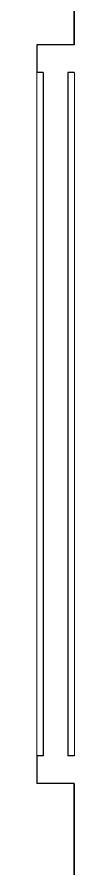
# Model space of a CAD drawing. Header units: millimetres. Extents: x 14397 to 67587, y -11631 to -8348.
# Drawn here: x 38013 to 38053, y -10426 to -9503 of the extents above; entities that cross this region are included whole.
import ezdxf

# ---------------------------------------------------------------- set-up
doc = ezdxf.new("R2010")
doc.units = ezdxf.units.MM
doc.header["$MEASUREMENT"] = 0
doc.linetypes.add('Wipeout_Contour', pattern=[1000, 0, -1000])
doc.layers.add('NewA-Ee_25_10-M_WallsInternal', color=7, linetype='Continuous')
doc.layers.add('NewA-Ee_40_20-M_GeneralFFAndEInternalEquipment', color=7, linetype='Continuous')

# ---------------------------------------------------------------- blocks, each defined once
blk = doc.blocks.new('Section Elem_59_7', base_point=(46275.02, -115148.23))
at = {"layer": 'NewA-Ee_25_10-M_WallsInternal', "color": 92, "linetype": 'Continuous', "lineweight": 35}
for p, q in [((38053.41, -8908.23), (38053.41, -9533.23)), ((38053.41, -9563.23), (38053.41, -10303.23)), ((38053.41, -10333.23), (38053.41, -11348.23))]:
    blk.add_line(p, q, dxfattribs=at)
blk = doc.blocks.new('Section Elem_66_7', base_point=(46275.02, -115148.23))
at = {"layer": 'NewA-Ee_40_20-M_GeneralFFAndEInternalEquipment', "linetype": 'Continuous'}
for p, q in [((38053.41, -9533.23), (38013.41, -9533.23)), ((38053.41, -10333.23), (38013.41, -10333.23))]:
    blk.add_line(p, q, dxfattribs=at)
at = {"color": 254, "linetype": 'Wipeout_Contour', "lineweight": 0, "ltscale": 157178.634512}
blk.add_wipeout([(38013.41, -10303.23), (38020.08, -10303.23), (38020.08, -9563.23), (38013.41, -9563.23)], dxfattribs=at).dxf.layer = 'NewA-Ee_40_20-M_GeneralFFAndEInternalEquipment'
at = {"color": 254, "linetype": 'Wipeout_Contour', "lineweight": 0, "ltscale": 157307.636012}
blk.add_wipeout([(38046.74, -10303.23), (38053.41, -10303.23), (38053.41, -9563.23), (38046.74, -9563.23)], dxfattribs=at).dxf.layer = 'NewA-Ee_40_20-M_GeneralFFAndEInternalEquipment'
at = {"layer": 'NewA-Ee_40_20-M_GeneralFFAndEInternalEquipment', "linetype": 'Continuous'}
for p, q in [((38013.41, -9533.23), (38013.41, -9563.23)), ((38020.08, -9563.23), (38013.41, -9563.23)), ((38020.08, -9563.23), (38020.08, -10303.23)), ((38046.74, -9563.23), (38046.74, -10303.23)), ((38053.41, -9563.23), (38046.74, -9563.23)), ((38013.41, -10303.23), (38013.41, -10333.23)), ((38020.08, -10303.23), (38013.41, -10303.23)), ((38053.41, -10303.23), (38046.74, -10303.23))]:
    blk.add_line(p, q, dxfattribs=at)
at = {"layer": 'NewA-Ee_40_20-M_GeneralFFAndEInternalEquipment', "color": 1, "linetype": 'Continuous', "lineweight": 18}
blk.add_line((38013.41, -9563.23), (38013.41, -10303.23), dxfattribs=at)

msp = doc.modelspace()

# ---------------------------------------------------------------- block references
at = {"layer": 'NewA-Ee_25_10-M_WallsInternal', "lineweight": 0}
msp.add_blockref('Section Elem_59_7', (46275.02, -115148.23), dxfattribs=at)

# ---------------------------------------------------------------- next in the draw order: block references
at = {"layer": 'NewA-Ee_40_20-M_GeneralFFAndEInternalEquipment', "lineweight": 0}
msp.add_blockref('Section Elem_66_7', (46275.02, -115148.23), dxfattribs=at)

doc.saveas('drawing.dxf')
